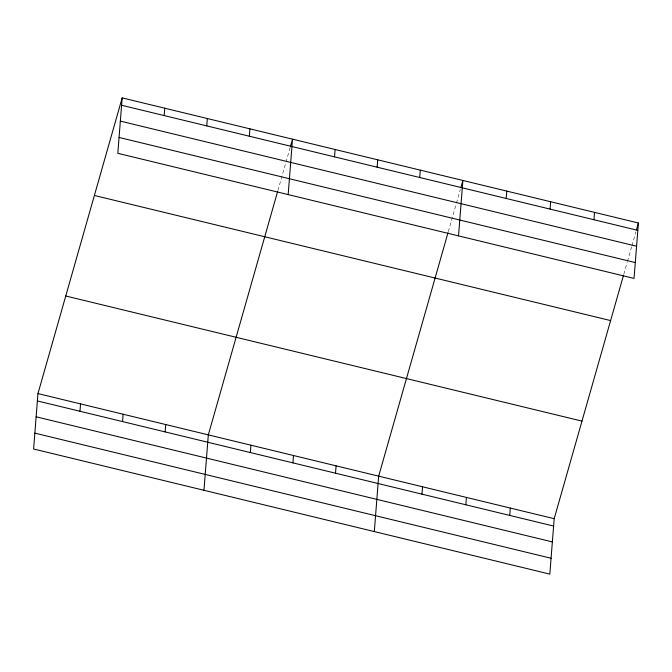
<?xml version="1.0" encoding="UTF-8"?>
<svg xmlns="http://www.w3.org/2000/svg" width="672" height="672" viewBox="0 0 672 672"><rect width="100%" height="100%" fill="white"/><g stroke="black" fill="none" stroke-linecap="round" stroke-linejoin="round"><path stroke-width="0.5" stroke-dasharray="3.36 2.52" d="M277.931 190.428L290.002 148.042M448.283 231.714L456.145 204.12M456.431 203.129L460.354 189.336M623.801 274.252L627.169 262.424M627.455 261.442L631.663 246.658M631.94 245.675L635.872 231.874"/><path stroke-width="1.01" d="M122.178 97.885L117.81 153.308L634.04 278.418L638.4 223.003L122.178 97.885L37.96 393.582L33.6 448.997L549.822 574.115L554.19 518.692L623.524 275.243M79.968 411.264L80.548 403.897M122.556 421.588L123.136 414.221M164.186 115.576L164.766 108.209M165.144 431.911L165.724 424.544M206.774 125.899L207.354 118.532M203.952 490.283L208.32 434.868L277.654 191.411M249.362 136.214L249.942 128.856M250.328 452.55L250.908 445.192M288.17 194.594L292.53 139.171L290.287 147.059M292.916 462.874L293.496 455.507M334.538 156.862L335.118 149.495M335.504 473.197L336.084 465.83M377.126 167.185L377.706 159.818M374.312 531.577L378.672 476.154L448.006 232.705M419.714 177.509L420.294 170.142M421.966 494.155L422.545 486.788M458.522 235.88L462.882 180.466L460.916 187.362M465.847 504.79L466.427 497.423M506.184 198.458L506.764 191.1M509.729 515.424L510.308 508.057M550.066 209.101L550.645 201.734M593.939 219.736L594.518 212.369M636.434 229.9L638.4 223.003M121.598 105.252L637.82 230.37M120.347 121.111L636.569 246.229M119.062 137.449L635.284 262.567M94.382 195.468L610.613 320.578M65.755 295.999L581.977 421.117M37.96 393.582L554.19 518.692M37.38 400.94L553.61 526.058M36.137 416.8L552.359 541.918M34.852 433.138L551.074 558.256"/></g></svg>
